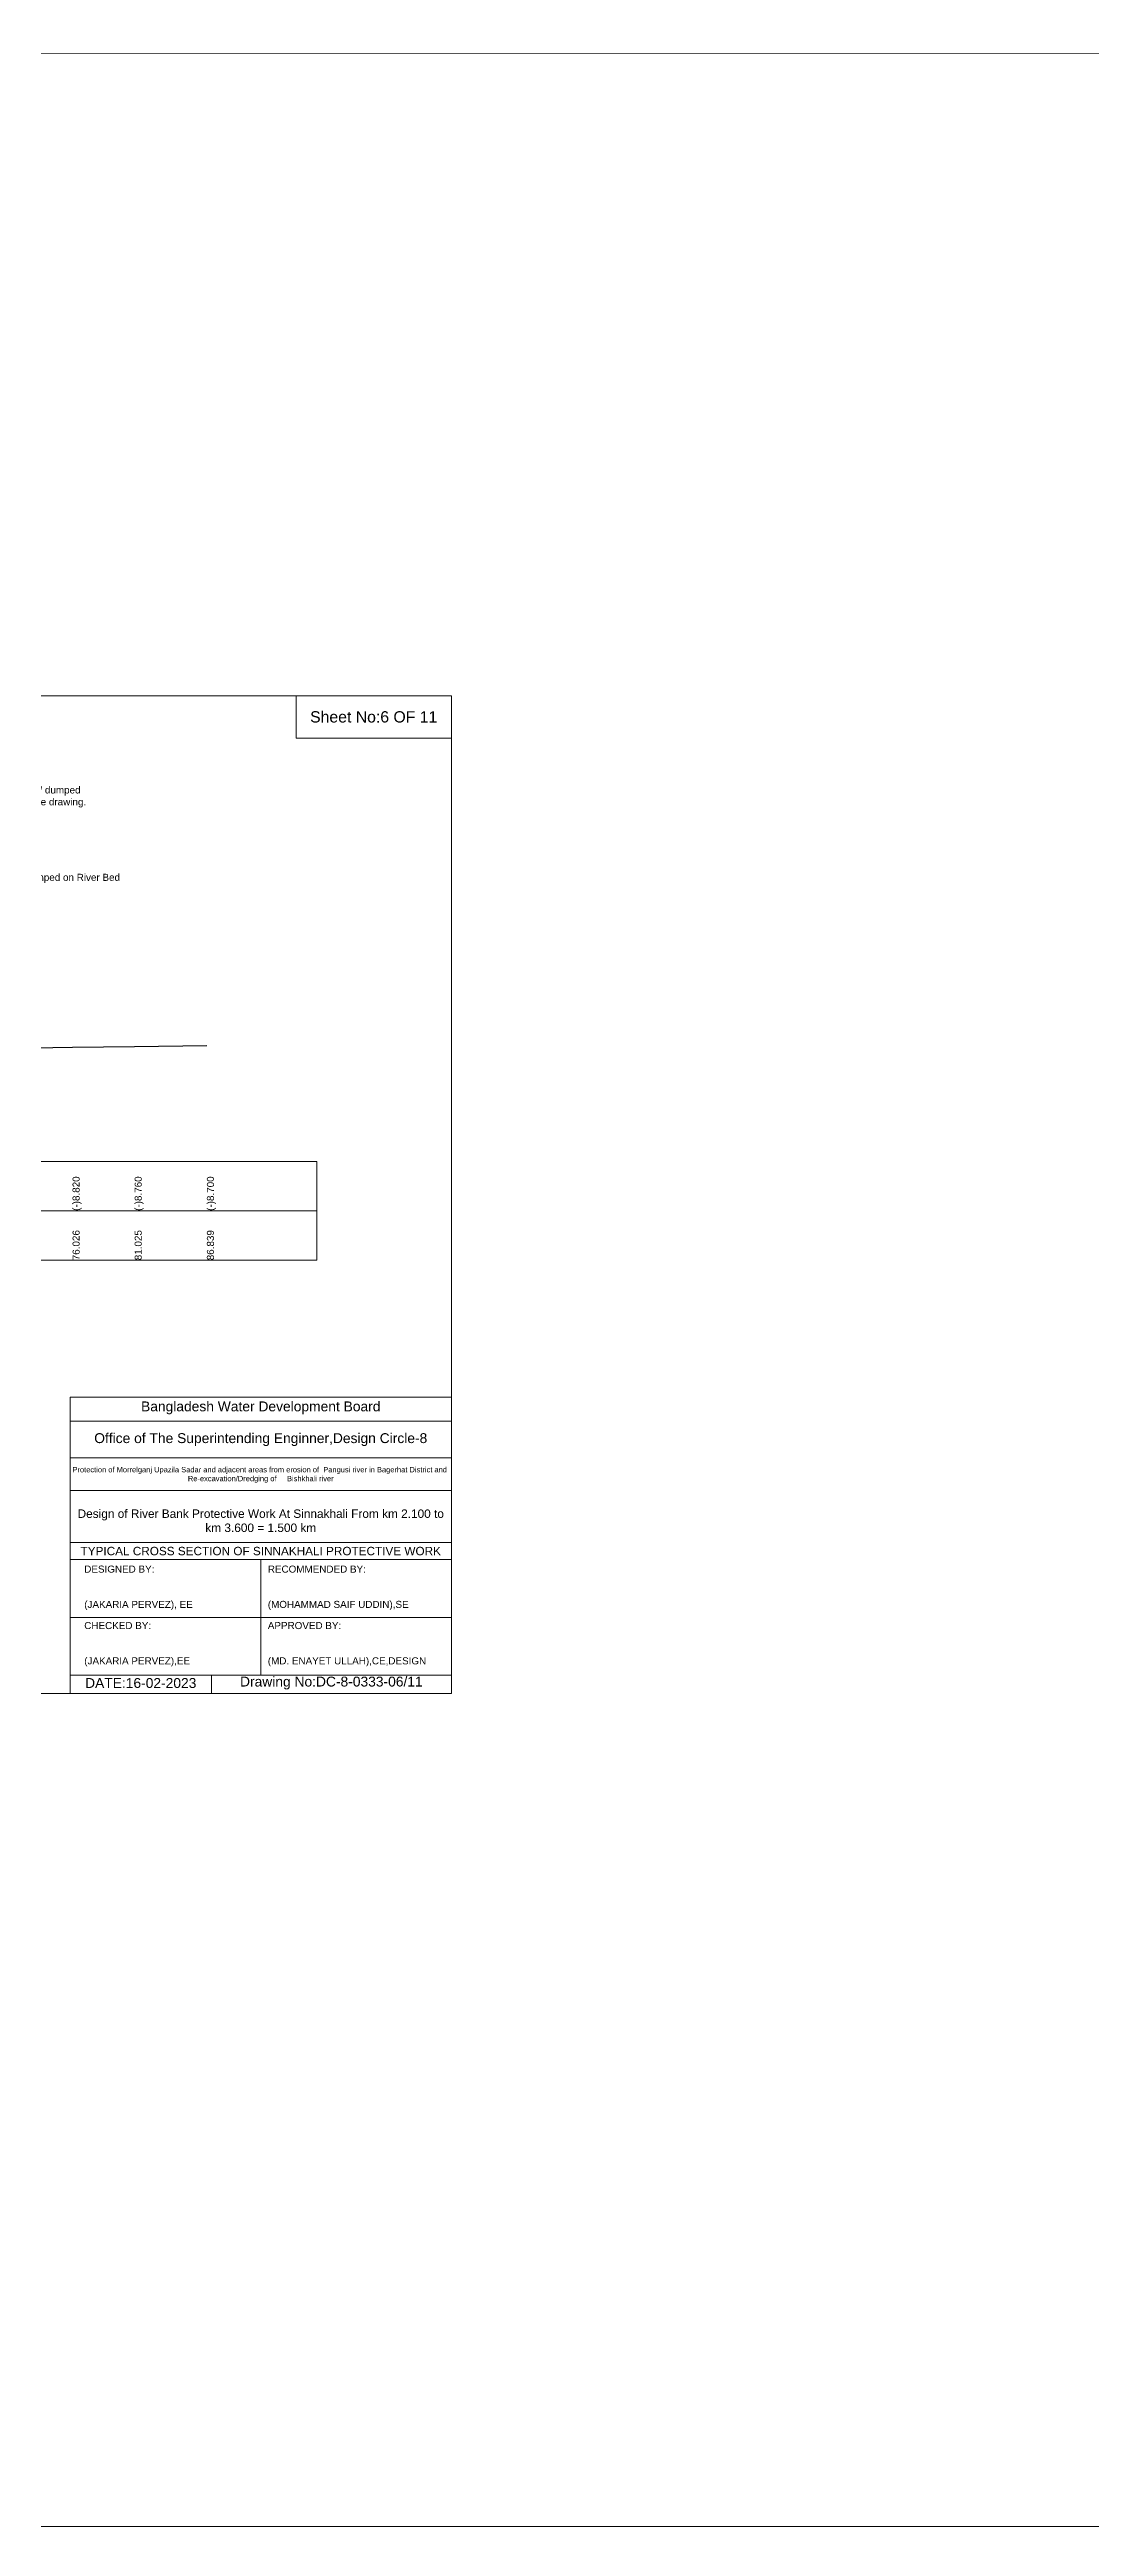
# Model space of a CAD drawing. Header units: inches. Extents: x 66615 to 414904, y -29123 to 90068.
# Drawn here: x 185543 to 192915, y -29123 to -11572 of the extents above; entities that cross this region are included whole.
import ezdxf

# ---------------------------------------------------------------- set-up
doc = ezdxf.new("R2010")
doc.units = ezdxf.units.IN
doc.header["$LTSCALE"] = 7
doc.header["$MEASUREMENT"] = 0
for name, color, linetype, lineweight in [('Cross section Data Border', 7, 'Continuous', 9), ('Cross Section Labels', 7, 'Continuous', 9), ('Existing_Bed_Level for Xsection', 7, 'Continuous', 25), ('Long Section Labels', 7, 'Continuous', 9)]:
    doc.layers.add(name, color=color, linetype=linetype, lineweight=lineweight)
doc.styles.get("Standard").update_dxf_attribs({"font": 'arial.ttf'})

msp = doc.modelspace()

# ---------------------------------------------------------------- linework, layer by layer
at = {"layer": 'Cross section Data Border'}
msp.add_lwpolyline([(178488.48281, -19451.00002), (187434.75807, -19451.00002), (187434.75807, -20151.00002), (178488.48281, -20151.00002)], close=True, dxfattribs=at)
msp.add_lwpolyline([(178488.48281, -19801.00002), (187434.75807, -19801.00002)], dxfattribs=at)
at = {"layer": 'Cross Section Labels'}
for points in [[(178388.48281, -16151.00002), (188388.48281, -16151.00002), (188388.48281, -23222.00002), (178388.48281, -23222.00002)], [(187288.48281, -16151.00002), (188388.48281, -16151.00002), (188388.48281, -16451.00002), (187288.48281, -16451.00002)]]:
    msp.add_lwpolyline(points, close=True, dxfattribs=at)
for points in [[(185688.48281, -23222.00002), (185688.48281, -21122.00002), (188388.48281, -21122.00002)], [(185688.48281, -21292.00002), (188388.48281, -21292.00002)], [(185688.48281, -21552.00002), (188388.48281, -21552.00002)], [(185688.48281, -21782.00002), (188388.48281, -21782.00002)], [(185688.48281, -22152.00002), (188388.48281, -22152.00002)], [(185688.48281, -22272.00002), (188388.48281, -22272.00002)], [(187038.48281, -22272.00002), (187038.48281, -23092.00002)], [(185688.48281, -22682.00002), (188388.48281, -22682.00002)], [(185688.48281, -23092.00002), (188388.48281, -23092.00002)], [(186688.48281, -23092.00002), (186688.48281, -23222.00002)]]:
    msp.add_lwpolyline(points, dxfattribs=at)
at = {"layer": 'Existing_Bed_Level for Xsection'}
msp.add_lwpolyline([(185142.98943, -18651.00002), (185705.44582, -18640.44002), (186145.30294, -18635.16002), (186656.95639, -18629.88002)], dxfattribs=at)
at = {"layer": 'Long Section Labels'}
msp.add_lwpolyline([(91231.23993, -11571.79148), (269365.10395, -11625.10647), (269365.10395, -29123.34064), (91231.23993, -29123.34064)], close=True, dxfattribs=at)

# ---------------------------------------------------------------- texts
at = {"layer": 'Cross Section Labels'}
for s, p in [(' Assorted 2 Layers C.C Blocks(excluding Blocks at key) to be Placed / dumped', (183324.34504, -16843.32737)), ('@22.00 m³/m (excluding void) at or below Working LWL as shown in the drawing.', (183281.76319, -16927.58157)), ('200Kg Sand Filled Geo-bag(minimum 3 -Layers)to be dumped on River Bed', (183689.19173, -17462.68389))]:
    msp.add_text(s, height=50, dxfattribs=at).set_placement(p)
at = {"layer": 'Cross Section Labels', "attachment_point": 5}
for s, insert, char_height in [('Sheet No:6 OF 11', (187838.48281, -16301.00002), 80), ('Bangladesh Water Development Board', (187038.48281, -21197.00002), 70), ('Office of The Superintending Enginner,Design Circle-8', (187038.48281, -21422.00002), 70)]:
    msp.add_mtext(s, dxfattribs=dict(at, insert=insert, char_height=char_height))
at = {"layer": 'Cross Section Labels'}
for s, insert, char_height, width, attachment_point in [('Protection of Morrelganj Upazila Sadar and adjacent areas from erosion of  Pangusi river in Bagerhat District and  Re-excavation/Dredging of     Bishkhali river', (187038.48281, -21672.00002), 38, 2800, 5), ('Design of River Bank Protective Work At Sinnakhali From km 2.100 to km 3.600 = 1.500 km', (187038.48281, -21997.00002), 60, 2700, 5), ('TYPICAL CROSS SECTION OF SINNAKHALI PROTECTIVE WORK', (187038.48281, -22212.00002), 59.5765532, 2800, 5), ('DESIGNED BY:^J^J^J(JAKARIA PERVEZ), EE', (185788.48281, -22472.00002), 50, 1400, 4), ('RECOMMENDED BY:^J^J^J(MOHAMMAD SAIF UDDIN),SE', (187088.48281, -22472.00002), 50, 1400, 4), ('CHECKED BY:^J^J^J(JAKARIA PERVEZ),EE', (185788.48281, -22872.00002), 50, 1400, 4), ('APPROVED BY:^J^J^J(MD. ENAYET ULLAH),CE,DESIGN', (187088.48281, -22872.00002), 50, 1400, 4), ('DATE:16-02-2023', (186188.48281, -23147.00002), 70, 1400, 5), ('Drawing No:DC-8-0333-06/11', (187538.48281, -23147.00002), 70, 2200, 5)]:
    msp.add_mtext(s, dxfattribs=dict(at, insert=insert, char_height=char_height, width=width, attachment_point=attachment_point))
at = {"layer": 'Long Section Labels', "char_height": 50, "attachment_point": 1, "rotation": 90}
for s, insert in [('(-)8.820', (185705.44582, -19801.00002)), ('(-)8.760', (186145.30294, -19801.00002)), ('(-)8.700', (186656.95639, -19801.00002)), ('76.026', (185705.44582, -20151.00002)), ('81.025', (186145.30294, -20151.00002)), ('86.839', (186656.95639, -20151.00002))]:
    msp.add_mtext(s, dxfattribs=dict(at, insert=insert))

doc.saveas('drawing.dxf')
